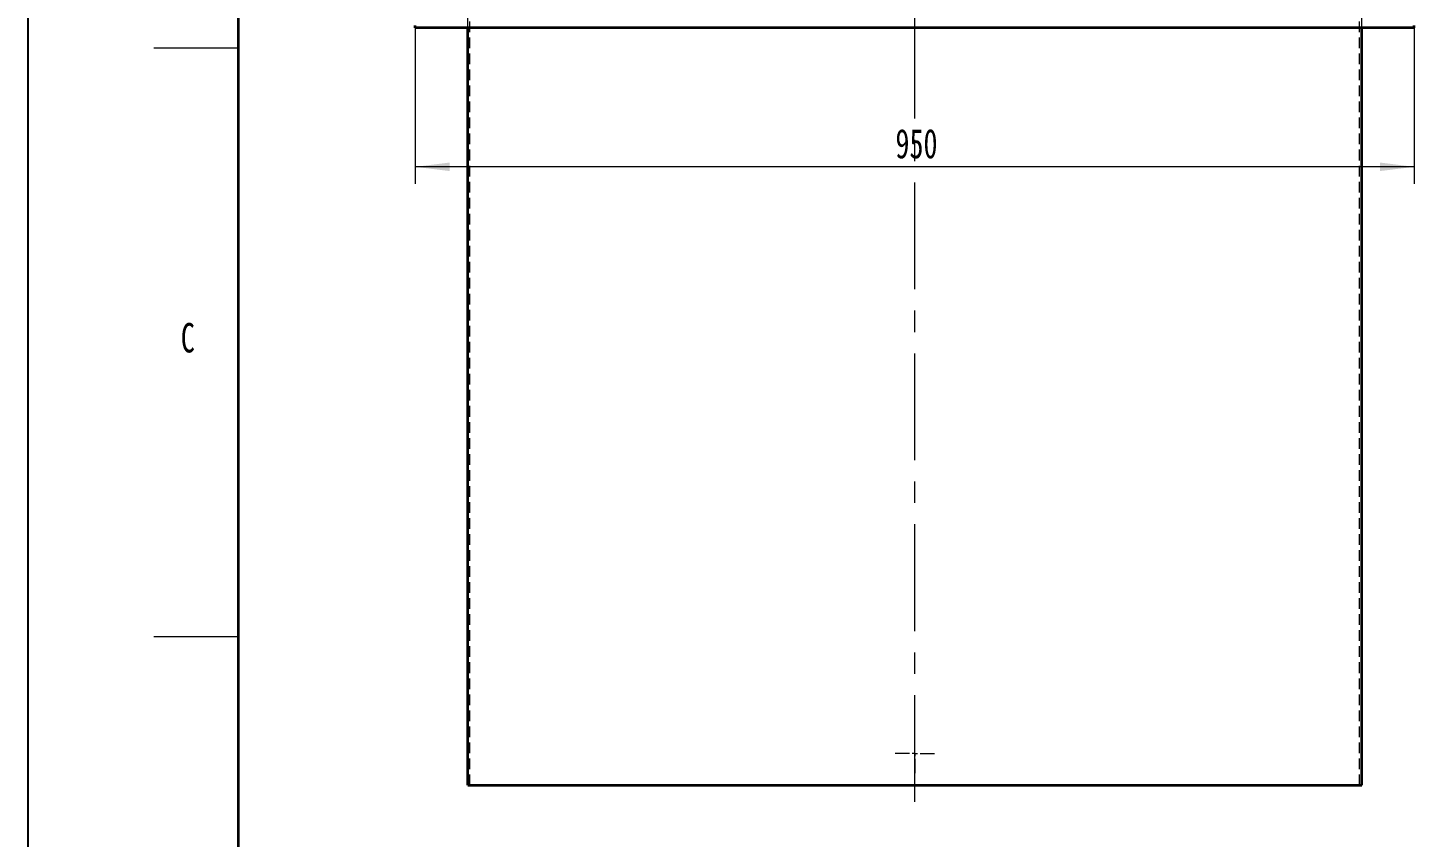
# Model space of a CAD drawing. Header units: millimetres. Extents: x 0 to 4752, y 0 to 3360.
# Drawn here: x 0 to 1319, y 1489 to 2260 of the extents above; entities that cross this region are included whole.
import ezdxf

# ---------------------------------------------------------------- set-up
doc = ezdxf.new("R2010")
doc.units = ezdxf.units.MM
doc.header["$LTSCALE"] = 8
doc.linetypes.add('CENTERX2', pattern=[20.32, 12.7, -2.54, 2.54, -2.54])
doc.linetypes.add('HIDDEN', pattern=[1.905, 1.27, -0.635])
doc.layers.add('图框线', color=5, linetype='Continuous', lineweight=35)
doc.layers.add('细线', color=5, linetype='Continuous')
doc.styles.add('SLDTEXTSTYLE4', font='TXT', dxfattribs={"width": 0.7})
doc.dimstyles.new('SLDDIMSTYLE0', dxfattribs={"dimtxt": 28, "dimasz": 32.64, "dimexe": 0, "dimexo": 0.0625, "dimgap": 7, "dimtad": 1, "dimdec": 3, "dimrnd": 1e-09, "dimzin": 12, "dimdsep": 46, "dimtxsty": 'SLDTEXTSTYLE4', "dimsah": 1, "dimcen": 0.09, "dimadec": 0, "dimazin": 3, "dimtfac": 1, "dimtdec": 3, "dimtofl": 0, "dimtmove": 0, "dimatfit": 3, "dimfxl": 1, "dimfrac": 2, "dimtolj": 1, "dimtzin": 12, "dimarcsym": 0})

# ---------------------------------------------------------------- blocks, each defined once
blk = doc.blocks.new('工程图视图3')
at = {"color": 7, "linetype": 'HIDDEN', "lineweight": 18}
for p, q in [((-898, -799.8), (-898, 99.5)), ((-52, -799.8), (-52, 99.5)), ((-900, -79.3), (-900, 3.4)), ((-50, -79.3), (-50, 3.4)), ((-900, -79.3), (-900, -77.3)), ((-50, -79.3), (-50, -77.3))]:
    blk.add_line(p, q, dxfattribs=at)
at = {"color": 7, "linetype": 'Continuous', "lineweight": 35}
for p, q in [((-950, -79.3), (-950, -77.3)), ((0, -79.3), (0, -77.3)), ((-910, -79.3), (-950, -79.3)), ((-40, -79.3), (-910, -79.3)), ((-900, -799.8), (-900, -79.3)), ((-50, -799.8), (-50, -79.3)), ((0, -79.3), (-40, -79.3)), ((-900, -799.8), (-50, -799.8))]:
    blk.add_line(p, q, dxfattribs=at)
blk = doc.blocks.new('_D_1')
at = {"color": 7, "linetype": 'Continuous', "lineweight": 0}
for p, q in [((368.6, 2259.5), (368.6, 2111.2)), ((1318.6, 2259.5), (1318.6, 2111.2)), ((1318.6, 2127.2), (368.6, 2127.2))]:
    blk.add_line(p, q, dxfattribs=at)
at = {"color": 7, "linetype": 'Continuous', "lineweight": 18}
for points in [[(368.6, 2127.2), (401.2, 2123.2), (401.2, 2131.3)], [(1318.6, 2127.2), (1286, 2131.3), (1286, 2123.2)]]:
    blk.add_solid(points, dxfattribs=at)
at = {"color": 7, "linetype": 'Continuous', "lineweight": 18, "insert": (825.2, 2163.3), "char_height": 28, "attachment_point": 1, "style": 'SLDTEXTSTYLE4'}
blk.add_mtext('950', dxfattribs=at)
blk = doc.blocks.new('SW_CENTERMARKSYMBOL_0')
at = {"color": 0, "linetype": 'Continuous', "lineweight": 18}
for p, q in [((0, 5), (0, 18.6)), ((-5, 0), (-18.6, 0)), ((0, 0), (-2.5, 0)), ((0, 0), (0, 2.5)), ((0, 0), (0, -2.5)), ((0, 0), (2.5, 0)), ((5, 0), (18.6, 0)), ((0, -5), (0, -18.6))]:
    blk.add_line(p, q, dxfattribs=at)

msp = doc.modelspace()

# ---------------------------------------------------------------- linework, layer by layer
at = {"color": 7, "linetype": 'CENTERX2', "lineweight": 18}
msp.add_line((843.590087, 1523.048366), (843.590087, 3015.849636), dxfattribs=at)
at = {"color": 5, "linetype": 'Continuous', "lineweight": 18, "true_color": 0x0000ff}
for p, q in [((200, 2240), (120, 2240)), ((200, 2240), (120, 2240)), ((200, 1680), (120, 1680)), ((200, 1680), (120, 1680)), ((200, 1680), (120, 1680))]:
    msp.add_line(p, q, dxfattribs=at)
at = {"color": 5, "linetype": 'CENTERX2', "lineweight": 18, "true_color": 0x0000ff}
for q in [(200, 2240), (200, 1120)]:
    msp.add_line((200, 1680), q, dxfattribs=at)
at = {"layer": '图框线'}
msp.add_line((200, 3280), (200, 80), dxfattribs=at)
at = {"layer": '细线'}
msp.add_line((0, 3360), (0, 0), dxfattribs=at)

# ---------------------------------------------------------------- block references
at = {"color": 7, "linetype": 'Continuous', "lineweight": 35}
msp.add_blockref('工程图视图3', (1318.590087, 2338.833027), dxfattribs=at)
at = {"color": 7, "linetype": 'Continuous', "lineweight": 0}
msp.add_blockref('SW_CENTERMARKSYMBOL_0', (843.590087, 1569.048366), dxfattribs=at)

# ---------------------------------------------------------------- texts
at = {"layer": '细线', "insert": (145.574625, 1978.671047), "char_height": 28, "attachment_point": 1, "style": 'SLDTEXTSTYLE4'}
msp.add_mtext('C', dxfattribs=at)

# ---------------------------------------------------------------- dimensions: what is measured, and where the dimension line sits
at = {"color": 7, "linetype": 'Continuous', "lineweight": 18}
dim = msp.add_linear_dim(base=(368.590087, 2127.222234), p1=(1318.590087, 2259.548366), p2=(368.590087, 2259.548366), dimstyle='SLDDIMSTYLE0', dxfattribs=at)
dim.commit()
dim.dimension.update_dxf_attribs({"geometry": '_D_1', "text_midpoint": (843.590087, 2127.222234), "dimtype": 160})

doc.saveas('drawing.dxf')
